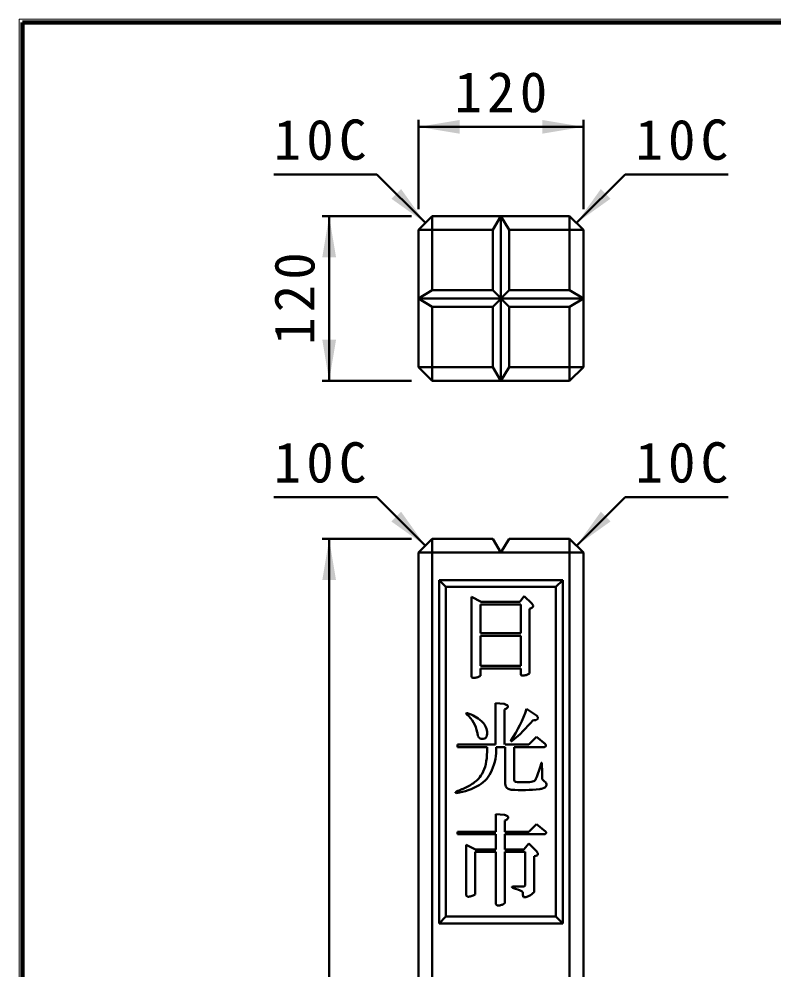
# Model space of a CAD drawing. Units: millimetres, scale not verified. Extents: x 100 to 4105, y 100 to 2870.
# Drawn here: x 100 to 1199, y 1485 to 2870 of the extents above; entities that cross this region are included whole.
import ezdxf

# ---------------------------------------------------------------- set-up
doc = ezdxf.new("R2010")
doc.units = ezdxf.units.MM
doc.header["$LTSCALE"] = 5
doc.layers.add('V-nasSTD', color=7, linetype='Continuous', lineweight=50)
doc.styles.add('ＭＳ ゴシック', font='')
doc.styles.get('ＭＳ ゴシック').set_extended_font_data('MS Gothic')

msp = doc.modelspace()

# ---------------------------------------------------------------- hatches: boundary and pattern name
at = {"layer": 'V-nasSTD'}
for points in [[(741.356, 2722.982), (681.356, 2712.982), (741.356, 2702.982)], [(861.356, 2702.982), (921.356, 2712.982), (861.356, 2722.982)], [(656, 2622.479), (691.356, 2572.982), (641.858, 2608.337)], [(946.711, 2622.479), (911.356, 2572.982), (960.853, 2608.337)], [(561.356, 2522.982), (551.356, 2582.982), (541.356, 2522.982)], [(541.356, 2402.982), (551.356, 2342.982), (561.356, 2402.982)], [(656, 2152.479), (691.356, 2102.982), (641.858, 2138.337)], [(946.711, 2152.479), (911.356, 2102.982), (960.853, 2138.337)], [(561.356, 2052.982), (551.356, 2112.982), (541.356, 2052.982)]]:
    msp.add_hatch(color=256, dxfattribs=at).paths.add_polyline_path(points)

# ---------------------------------------------------------------- linework, layer by layer
at = {"layer": 'V-nasSTD', "lineweight": 100}
for p, q in [((105, 2865), (105, 105)), ((4100, 2865), (105, 2865))]:
    msp.add_line(p, q, dxfattribs=at)
at = {"layer": 'V-nasSTD'}
for p, q in [((681.356, 2722.982), (681.356, 2592.982)), ((921.356, 2722.982), (921.356, 2592.982)), ((921.356, 2712.982), (681.356, 2712.982)), ((470.645, 2643.692), (620.645, 2643.692)), ((620.645, 2643.692), (691.356, 2572.982)), ((982.066, 2643.692), (911.356, 2572.982)), ((1132.066, 2643.692), (982.066, 2643.692)), ((541.356, 2582.982), (671.356, 2582.982)), ((551.356, 2582.982), (551.356, 2342.982)), ((681.356, 2562.982), (701.356, 2582.982)), ((901.356, 2582.982), (701.356, 2582.982)), ((701.356, 2582.982), (701.356, 2474.982)), ((789.356, 2562.982), (801.356, 2582.982)), ((801.356, 2582.982), (801.356, 2342.982)), ((801.356, 2582.982), (813.356, 2562.982)), ((901.356, 2582.982), (921.356, 2562.982)), ((901.356, 2582.982), (901.356, 2474.982)), ((681.356, 2562.982), (681.356, 2362.982)), ((789.356, 2562.982), (681.356, 2562.982)), ((789.356, 2562.982), (789.356, 2474.982)), ((813.356, 2562.982), (813.356, 2474.982)), ((921.356, 2562.982), (813.356, 2562.982)), ((921.356, 2362.982), (921.356, 2562.982)), ((681.356, 2462.982), (701.356, 2474.982)), ((789.356, 2474.982), (701.356, 2474.982)), ((789.356, 2474.982), (813.356, 2450.982)), ((789.356, 2450.982), (813.356, 2474.982)), ((813.356, 2474.982), (901.356, 2474.982)), ((901.356, 2474.982), (921.356, 2462.982)), ((921.356, 2462.982), (681.356, 2462.982)), ((701.356, 2450.982), (681.356, 2462.982)), ((921.356, 2462.982), (901.356, 2450.982)), ((701.356, 2450.982), (701.356, 2342.982)), ((789.356, 2450.982), (701.356, 2450.982)), ((789.356, 2362.982), (789.356, 2450.982)), ((901.356, 2450.982), (813.356, 2450.982)), ((813.356, 2450.982), (813.356, 2362.982)), ((901.356, 2342.982), (901.356, 2450.982)), ((701.356, 2342.982), (681.356, 2362.982)), ((681.356, 2362.982), (789.356, 2362.982)), ((789.356, 2362.982), (801.356, 2342.982)), ((801.356, 2342.982), (813.356, 2362.982)), ((921.356, 2362.982), (813.356, 2362.982)), ((921.356, 2362.982), (901.356, 2342.982)), ((541.356, 2342.982), (671.356, 2342.982)), ((701.356, 2342.982), (901.356, 2342.982)), ((470.645, 2173.692), (620.645, 2173.692)), ((620.645, 2173.692), (691.356, 2102.982)), ((982.066, 2173.692), (911.356, 2102.982)), ((1132.066, 2173.692), (982.066, 2173.692)), ((541.356, 2112.982), (671.356, 2112.982)), ((551.356, 2112.982), (551.356, 312.982)), ((681.356, 2092.982), (701.356, 2112.982)), ((701.356, 2112.982), (701.356, 312.982)), ((701.356, 2112.982), (789.356, 2112.982)), ((789.356, 2112.982), (801.356, 2092.982)), ((801.356, 2092.982), (813.356, 2112.982)), ((813.356, 2112.982), (901.356, 2112.982)), ((901.356, 2112.982), (901.356, 312.982)), ((901.356, 2112.982), (921.356, 2092.982)), ((681.356, 2092.982), (681.356, 312.982)), ((681.356, 2092.982), (921.356, 2092.982)), ((921.356, 312.982), (921.356, 2092.982)), ((711.356, 2052.982), (891.356, 2052.982)), ((711.356, 2052.982), (711.356, 1552.982)), ((711.356, 2052.982), (721.356, 2042.982)), ((881.356, 2042.982), (891.356, 2052.982)), ((891.356, 2052.982), (891.356, 1552.982)), ((721.356, 2042.982), (721.356, 1562.982)), ((721.356, 2042.982), (881.356, 2042.982)), ((881.356, 2042.982), (881.356, 1562.982)), ((758.695, 2028.644), (758.695, 1911.706)), ((758.695, 2028.644), (758.695, 2021.337)), ((758.695, 2028.644), (772.747, 2021.337)), ((828.974, 2021.337), (835.157, 2029.77)), ((835.157, 2029.77), (846.215, 2018.857)), ((830.105, 2017.398), (771.626, 2017.398)), ((771.626, 2017.398), (771.626, 1975.793)), ((772.747, 2021.337), (828.974, 2021.337)), ((830.105, 1975.793), (830.105, 2017.398)), ((843.029, 1916.746), (843.029, 2011.254)), ((830.105, 1975.793), (771.626, 1975.793)), ((771.626, 1971.864), (830.105, 1971.864)), ((771.626, 1971.864), (771.626, 1928.009)), ((830.105, 1928.009), (830.105, 1971.864)), ((830.105, 1928.009), (771.626, 1928.009)), ((771.626, 1913.376), (767.7, 1911.702)), ((771.626, 1924.068), (830.105, 1924.068)), ((771.626, 1924.068), (771.626, 1913.376)), ((830.105, 1924.068), (830.105, 1915.09)), ((843.029, 1916.746), (839.088, 1915.056)), ((793.552, 1813.68), (793.552, 1873.833)), ((793.552, 1873.833), (805.924, 1872.711)), ((806.534, 1864.323), (806.534, 1813.653)), ((838.536, 1865.408), (853.164, 1855.863)), ((841.915, 1813.68), (853.152, 1824.929)), ((853.152, 1824.929), (866.088, 1814.238)), ((737.895, 1809.745), (737.895, 1813.68)), ((793.552, 1813.68), (737.895, 1813.68)), ((781.161, 1809.745), (737.895, 1809.745)), ((781.161, 1809.745), (781.209, 1802.96)), ((807.609, 1809.745), (794.636, 1809.745)), ((807.609, 1813.68), (841.915, 1813.68)), ((807.609, 1809.745), (807.609, 1756.334)), ((820.61, 1761.516), (820.61, 1809.745)), ((820.61, 1809.745), (864.383, 1809.745)), ((794.115, 1712.288), (806.5, 1711.161)), ((794.115, 1686.431), (794.115, 1712.288)), ((806.864, 1702.778), (806.864, 1686.431)), ((841.903, 1686.431), (853.155, 1697.684)), ((853.155, 1697.684), (866.178, 1687.013)), ((737.888, 1686.431), (737.888, 1683.053)), ((737.888, 1686.431), (794.115, 1686.431)), ((794.115, 1683.053), (737.888, 1683.053)), ((794.115, 1660.56), (794.115, 1683.053)), ((806.864, 1686.431), (841.903, 1686.431)), ((806.864, 1683.053), (806.864, 1660.56)), ((865.525, 1683.053), (806.864, 1683.053)), ((750.821, 1667.311), (750.821, 1593.657)), ((750.821, 1667.311), (750.821, 1660.56)), ((750.821, 1667.311), (764.315, 1660.56)), ((834.593, 1660.56), (841.905, 1669.572)), ((841.905, 1669.572), (853.148, 1658.33)), ((763.752, 1595.338), (763.752, 1657.192)), ((794.115, 1657.192), (763.752, 1657.192)), ((764.315, 1660.56), (794.115, 1660.56)), ((794.115, 1580.94), (794.115, 1657.192)), ((806.864, 1660.56), (834.593, 1660.56)), ((806.864, 1657.192), (806.864, 1582.261)), ((836.846, 1657.192), (806.864, 1657.192)), ((836.846, 1657.192), (836.846, 1609.94)), ((849.78, 1599.818), (849.78, 1651.03)), ((763.752, 1595.338), (760.923, 1593.657)), ((721.356, 1562.982), (711.356, 1552.982)), ((711.356, 1552.982), (891.356, 1552.982)), ((721.356, 1562.982), (881.356, 1562.982)), ((881.356, 1562.982), (891.356, 1552.982))]:
    msp.add_line(p, q, dxfattribs=at)
at = {"layer": 'V-nasSTD', "lineweight": 13}
msp.add_lwpolyline([(100, 100), (100, 2870), (4105, 2870), (4105, 100)], close=True, dxfattribs=at)
at = {"layer": 'V-nasSTD'}
for centre, radius, start, end in [((841.428, 2020.495), 9.379, 279.82799, 310.07421), ((841.39, 2013.623), 7.119, 17.68996, 47.32457), ((845.738, 2015.147), 2.516, 313.36264, 14.70921), ((761.077, 1913.745), 3.135, 220.57429, 254.90092), ((760.076, 1933.721), 23.302, 275.88794, 289.09887), ((832.095, 1916.533), 2.458, 215.95919, 262.85884), ((833.403, 1923.382), 9.427, 260.14316, 274.17447), ((829.713, 1946.468), 32.781, 277.67125, 286.61672), ((761.945, 1917.931), 7.407, 256.85244, 274.04002), ((801.111, 1856.476), 16.933, 66.67043, 73.48717), ((801.393, 1856.391), 16.902, 57.82346, 67.66263), ((809.28, 1868.757), 2.237, 304.77059, 60.14137), ((751.132, 1858.575), 0.396, 130.69054, 196.30074), ((752.162, 1858.86), 1.465, 195.70992, 223.6778), ((751.616, 1858.025), 1.129, 99.07991, 131.12331), ((752.492, 1858.806), 1.687, 214.58313, 236.69006), ((752.247, 1855.54), 3.689, 85.82017, 102.65993), ((721.781, 1822.545), 45.844, 11.01311, 49.48171), ((734.462, 1803.069), 58.982, 49.20403, 72.17598), ((801.046, 1877.235), 14.03, 293.02816, 312.67466), ((677.198, 1916.759), 169.313, 325.09108, 342.3446), ((846.991, 1849.562), 8.821, 23.81336, 45.58393), ((758.095, 1830.046), 23.119, 5.10154, 49.86158), ((682.556, 1983.634), 213.217, 309.34194, 320.68888), ((842.229, 1902.972), 54.674, 275.55994, 280.54027), ((851.086, 1854.392), 5.297, 282.46778, 316.83195), ((853.273, 1851.914), 2.031, 325.65043, 1.81065), ((852.335, 1851.95), 2.968, 0.54829, 23.30076), ((861.939, 1849.482), 96.879, 190.81528, 193.84422), ((761.557, 1830.361), 19.643, 345.89974, 5.08382), ((774.366, 1828.211), 6.767, 196.40174, 246.9235), ((774.508, 1830.378), 8.846, 251.58607, 277.60634), ((774.899, 1827.627), 6.067, 277.38537, 340.2374), ((818.815, 1819.071), 2.882, 163.98285, 183.41516), ((816.706, 1819.015), 0.776, 188.54932, 222.26612), ((816.457, 1818.866), 0.496, 228.90443, 268.77305), ((816.455, 1820.752), 2.382, 269.79795, 302.2036), ((861.565, 1811.833), 5.123, 9.27246, 28.00194), ((690.719, 1803.818), 90.494, 347.80836, 359.45662), ((715.126, 1807.627), 79.538, 336.57975, 1.52561), ((862.666, 1815.035), 5.562, 287.9625, 302.78355), ((864.485, 1812.136), 2.14, 303.86495, 343.82147), ((864.106, 1812.277), 2.543, 343.15945, 8.6249), ((749.939, 1810.712), 112.556, 335.28642, 347.66076), ((860.489, 1786.268), 0.712, 102.04335, 146.65603), ((860.451, 1786.296), 0.677, 74.61177, 99.36265), ((860.435, 1786.226), 0.749, 38.38212, 74.80473), ((-769.51, 1765.096), 1630.675, 359.9294, 0.75878), ((744.699, 1794.138), 47.043, 302.26461, 337.33945), ((722.279, 1798.297), 58.494, 331.91047, 346.56555), ((722.757, 1812.235), 67.053, 295.93352, 310.65361), ((740.449, 1789.607), 38.383, 312.62393, 330.58306), ((823.111, 1761.664), 2.506, 176.60998, 233.91975), ((823.752, 1762.995), 3.968, 237.76263, 255.94617), ((831.468, 1821.461), 62.917, 262.07105, 272.28387), ((838.835, 1799.748), 41.137, 269.95887, 282.07417), ((846.033, 1767.635), 8.235, 279.83948, 302.23554), ((840.431, 1768.575), 12.743, 321.655, 337.28559), ((-1955.937, -1372.382), 4215.118, 47.97113, 48.0615), ((738.244, 1741.152), 4.191, 109.62146, 131.41713), ((723.721, 1833.434), 91.528, 278.18533, 300.23724), ((678.913, 1894.701), 160.425, 291.16572, 297.13527), ((817.498, 1756.393), 9.889, 180.33767, 204.34789), ((812.767, 1753.832), 4.54, 199.51757, 238.03078), ((817.158, 1758.733), 11.08, 232.17779, 265.12008), ((831.993, 1993.87), 246.681, 266.33297, 276.02521), ((837.78, 1348.796), 409.816, 89.85667, 90.53204), ((855.427, 1769.262), 20.857, 276.77022, 295.61915), ((860.542, 1757.337), 7.91, 299.56457, 328.00411), ((861.96, 1754.546), 5.826, 11.8455, 44.64042), ((863.079, 1755.135), 4.622, 334.50325, 7.55149), ((735.488, 1743.701), 0.412, 152.3891, 220.29129), ((736.363, 1743.167), 1.437, 128.32738, 149.68371), ((736.23, 1744.525), 1.518, 225.89933, 253.19925), ((737.588, 1748.365), 5.59, 251.24713, 261.39479), ((802.234, 1695.976), 15.773, 61.17684, 74.30733), ((801.694, 1715.76), 13.973, 291.71402, 305.17863), ((806.405, 1709.751), 6.359, 301.67546, 322.65522), ((806.458, 1703.701), 6.969, 44.46376, 60.97884), ((809.944, 1707.201), 2.031, 9.45232, 42.8931), ((809.385, 1707.488), 2.617, 322.46534, 346.65167), ((810.774, 1707.236), 1.21, 343.053, 14.26176), ((862.251, 1688.455), 6.317, 301.22072, 311.52731), ((864.151, 1684.721), 3.06, 15.6983, 48.50017), ((865.501, 1685.063), 1.633, 305.04402, 344.7188), ((865.897, 1685.117), 1.275, 337.6825, 19.82677), ((849.668, 1658.048), 7.019, 270.91202, 280.23548), ((848.337, 1667.646), 16.705, 278.88032, 286.3369), ((851.852, 1655.082), 3.663, 288.85484, 315.35767), ((845.32, 1651.619), 10.312, 22.43691, 40.6075), ((852.657, 1654.221), 2.486, 316.43396, 358.44062), ((852.109, 1654.253), 3.035, 358.11886, 25.38173), ((818.563, 1603.632), 2.901, 102.41809, 113.82563), ((819.545, 1596.613), 9.983, 90.64452, 99.262), ((826.285, 1217.454), 389.201, 89.01283, 91.00872), ((833.067, 1610.801), 4.204, 268.94813, 305.50685), ((833.963, 1609.651), 2.749, 304.22935, 332.77771), ((830.2, 1610.989), 6.728, 337.31227, 351.03271), ((753.204, 1594.786), 2.636, 205.34299, 240.96987), ((751.687, 1614.817), 23.088, 278.66286, 293.58233), ((817.584, 1605.996), 0.348, 123.74019, 170.03712), ((818.066, 1606.28), 0.855, 195.16994, 222.93927), ((822.045, 1611.363), 7.301, 230.89729, 249.53096), ((785.719, 1498.532), 111.243, 65.17602, 72.32608), ((830.422, 1597.74), 2.661, 21.93545, 41.27955), ((831.482, 1598.119), 1.538, 353.07053, 23.58077), ((844.465, 1597.299), 11.475, 176.82953, 186.50217), ((873.14, 1600.469), 40.324, 186.36368, 190.62331), ((835.187, 1592.875), 1.687, 174.54719, 242.16073), ((830.792, 1619.177), 28.617, 283.96941, 294.08169), ((827.666, 1618.493), 29.436, 300.19169, 317.89504), ((847.93, 1599.732), 1.853, 328.25843, 2.6832), ((753.179, 1594.321), 2.227, 235.72539, 260.44488), ((754.758, 1601.339), 9.418, 258.05866, 264.31988), ((754.332, 1600.614), 8.662, 266.64962, 275.51525), ((796.641, 1581.822), 2.676, 199.24705, 249.45167), ((797.069, 1582.461), 3.429, 246.50584, 276.07129), ((797.824, 1585.93), 6.889, 266.7317, 286.68798), ((794.962, 1602.726), 23.891, 281.69087, 292.77269), ((859.061, 1490.587), 105.492, 119.65617, 121.32941), ((835.576, 1594.082), 2.945, 246.4383, 266.41105), ((835.702, 1593.525), 2.402, 262.56188, 279.6512), ((835.72, 1598.848), 7.7, 272.86434, 284.90346)]:
    msp.add_arc(centre, radius, start, end, dxfattribs=at)

# ---------------------------------------------------------------- texts
at = {"layer": 'V-nasSTD', "char_height": 58.65, "attachment_point": 1, "style": 'ＭＳ ゴシック'}
for s, insert in [('\\T1.19;120', (733.856, 2792.982)), ('\\T1.19;10C', (470.645, 2723.692)), ('\\T1.19;10C', (997.066, 2723.692)), ('\\T1.19;10C', (470.645, 2253.692)), ('\\T1.19;10C', (997.066, 2253.692))]:
    msp.add_mtext(s, dxfattribs=dict(at, insert=insert))
at = {"layer": 'V-nasSTD', "insert": (471.356, 2395.482), "char_height": 58.65, "attachment_point": 1, "rotation": 90, "style": 'ＭＳ ゴシック'}
msp.add_mtext('\\T1.19;120', dxfattribs=at)

doc.saveas('drawing.dxf')
